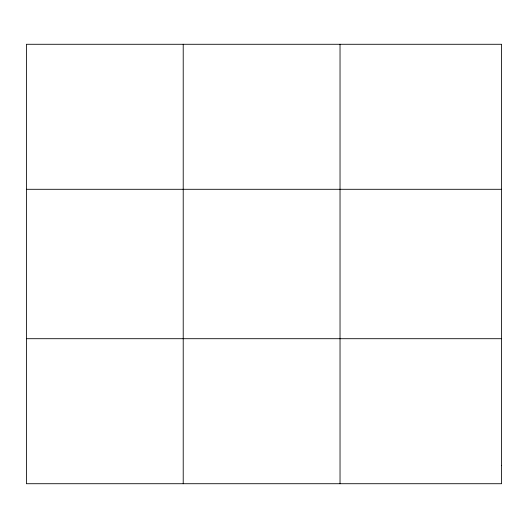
<?xml version="1.0" encoding="UTF-8"?>
<svg xmlns="http://www.w3.org/2000/svg" width="528" height="528" viewBox="0 0 528 528"><rect width="100%" height="100%" fill="white"/><g stroke="black" fill="none" stroke-linecap="round" stroke-linejoin="round"><path stroke-width="0.79" d="M183.216 483.721L183.216 44.279M340.032 483.721L340.032 44.279M26.4 189.295L501.6 189.295M26.4 338.705L501.6 338.705M501.6 465.597L501.6 483.721L26.4 483.721L26.4 44.279L501.6 44.279L501.6 465.597"/></g></svg>
